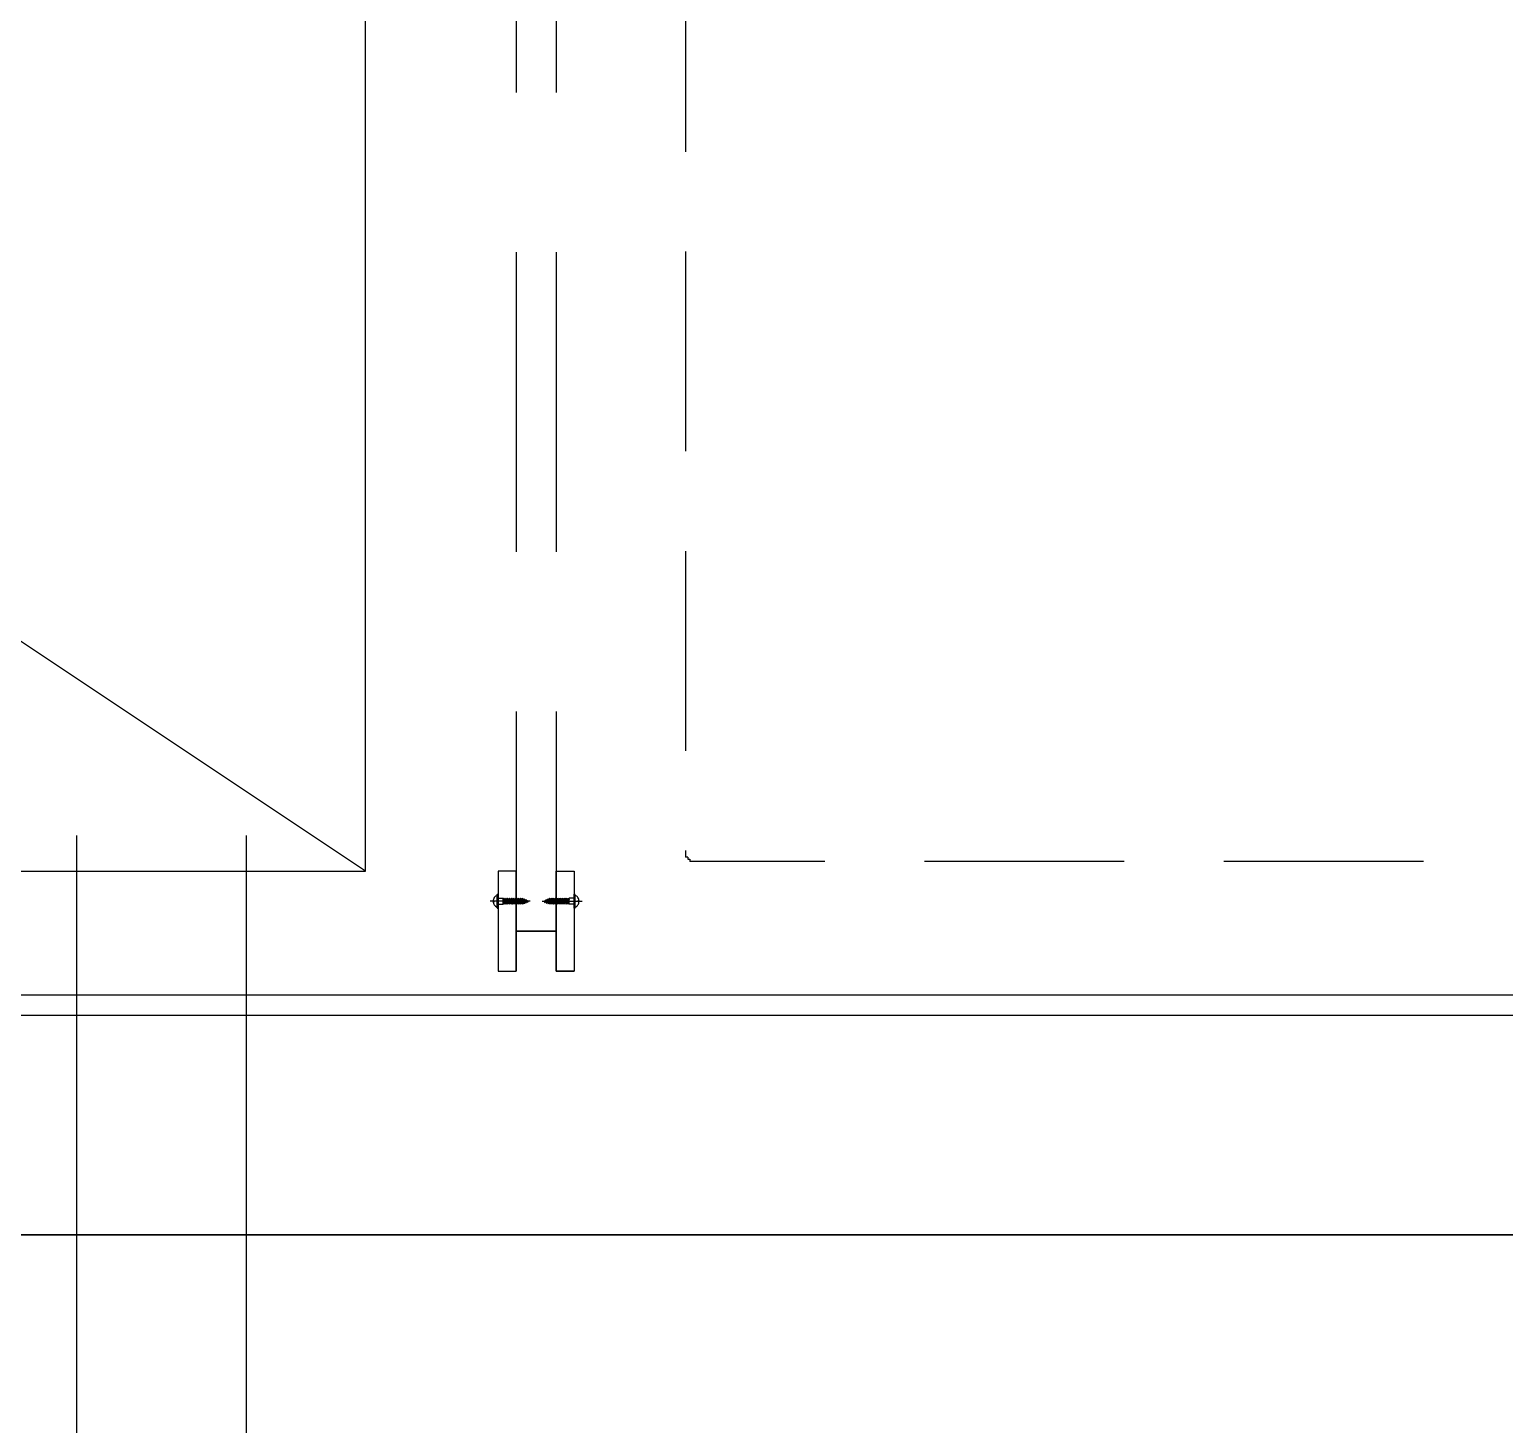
# Model space of a CAD drawing. Header units: millimetres. Extents: x 7086022 to 7120578, y 229555 to 276126.
# Drawn here: x 7109484 to 7110223, y 242780 to 243479 of the extents above; entities that cross this region are included whole.
import ezdxf
from ezdxf.xclip import XClip

# ---------------------------------------------------------------- set-up
doc = ezdxf.new("R2010")
doc.units = ezdxf.units.MM
doc.header["$LTSCALE"] = 100
doc.header["$XCLIPFRAME"] = 2
for name, pattern in [('U-84D-EX$0$( Hidden )', [0.375, 0.25, -0.125]), ('U-84D-EX$0$CEN', [62, 60, -1, 0, -1]), ('U-84D-EX$0$HID', [2.3, 1.5, -0.8]), ('U-84D-EX$0$xref-u70$0$( Hidden )', [0.375, 0.25, -0.125]), ('U-84D-EX$0$xref-u70$0$CENTER', [65, 60, -2, 1, -2])]:
    doc.linetypes.add(name, pattern=pattern)
for name, color, linetype in [('BP', 7, 'Continuous'), ('U-84D-EX$0$CEN', 1, 'U-84D-EX$0$CEN'), ('U-84D-EX$0$CON', 2, 'Continuous'), ('U-84D-EX$0$F-주방가구', 6, 'Continuous'), ('U-84D-EX$0$FUR_미설치가구', 8, 'U-84D-EX$0$HID'), ('U-84D-EX$0$S-ELE', 4, 'Continuous')]:
    doc.layers.add(name, color=color, linetype=linetype)
doc.layers.add('U-84D-EX$0$MC', color=152, linetype='Continuous', plot=False)

# ---------------------------------------------------------------- blocks, each defined once
blk = doc.blocks.new('U-84D-EX$0$xref-u70$0$A$C630D2F6F')
at = {"layer": 'U-84D-EX$0$FUR_미설치가구', "color": 8, "linetype": 'U-84D-EX$0$xref-u70$0$CENTER', "ltscale": 10}
blk.add_line((0, 700), (1050, 0), dxfattribs=at)
at = {"layer": 'U-84D-EX$0$FUR_미설치가구', "color": 8, "linetype": 'U-84D-EX$0$xref-u70$0$( Hidden )', "ltscale": 20}
blk.add_lwpolyline([(0, 0), (1050, 0), (1050, 700), (0, 700)], close=True, dxfattribs=at)
blk = doc.blocks.new('U-84D-EX$0$냉장고장_13')
at = {"layer": 'U-84D-EX$0$FUR_미설치가구', "linetype": 'U-84D-EX$0$HID'}
for p, q in [((-785, -1607.01), (-785, -1587)), ((-788.5, -1590.7), (-788.5, -1591)), ((-788.5, -1591), (-781.5, -1591)), ((-788.3, -1590.5), (-781.7, -1590.5)), ((-786.5, -1591), (-786.5, -1593.48)), ((-784.97, -1593.48), (-786.5, -1593.96)), ((-786.5, -1593.48), (-783.5, -1593.48)), ((-786.5, -1593.96), (-786, -1593.52)), ((-783.5, -1593.76), (-786.5, -1594.72)), ((-786, -1594.12), (-786.5, -1593.96)), ((-786.5, -1594.72), (-786, -1594.28)), ((-786, -1594.87), (-786.5, -1594.72)), ((-783.5, -1594.74), (-786.5, -1595.7)), ((-786.5, -1595.7), (-786, -1595.25)), ((-783.5, -1595.67), (-786.5, -1596.63)), ((-786, -1595.85), (-786.5, -1595.7)), ((-784, -1593.48), (-786, -1594.12)), ((-786, -1593.48), (-786, -1593.52)), ((-784, -1593.64), (-786, -1594.28)), ((-786, -1594.12), (-786, -1594.28)), ((-784, -1594.24), (-786, -1594.87)), ((-784, -1594.61), (-786, -1595.25)), ((-786, -1594.87), (-786, -1595.25)), ((-784, -1595.21), (-786, -1595.85)), ((-784, -1595.54), (-786, -1596.18)), ((-785.18, -1588.5), (-785.18, -1589.17)), ((-785.18, -1589.17), (-784.82, -1589.17)), ((-784.82, -1588.5), (-784.82, -1589.17)), ((-784, -1593.48), (-784, -1593.64)), ((-783.5, -1593.76), (-784, -1593.64)), ((-784, -1594.24), (-783.5, -1593.76)), ((-784, -1594.24), (-784, -1594.61)), ((-783.5, -1594.74), (-784, -1594.61)), ((-784, -1595.21), (-783.5, -1594.74)), ((-784, -1595.21), (-784, -1595.54)), ((-783.5, -1595.67), (-784, -1595.54)), ((-784, -1596.14), (-783.5, -1595.67)), ((-783.5, -1591), (-783.5, -1593.48)), ((-781.5, -1590.7), (-781.5, -1591)), ((-800, -1600), (-800, -1620)), ((-800, -1620), (-800, -1600)), ((-786.5, -1596.63), (-786, -1596.18)), ((-783.5, -1596.62), (-786.5, -1597.58)), ((-786, -1596.78), (-786.5, -1596.63)), ((-786.5, -1597.58), (-786, -1597.13)), ((-786, -1597.73), (-786.5, -1597.58)), ((-783.5, -1597.6), (-786.5, -1598.56)), ((-786.5, -1598.56), (-786, -1598.11)), ((-783.5, -1598.53), (-786.5, -1599.49)), ((-786, -1598.71), (-786.5, -1598.56)), ((-786.5, -1599.49), (-786, -1599.04)), ((-783.5, -1599.46), (-786.5, -1600.42)), ((-786, -1599.64), (-786.5, -1599.49)), ((-786.5, -1600.42), (-786, -1599.97)), ((-783.5, -1600.33), (-786.5, -1601.28)), ((-786, -1600.57), (-786.5, -1600.42)), ((-786.5, -1601.28), (-786, -1600.84)), ((-783.5, -1601.24), (-786.5, -1602.19)), ((-786, -1601.44), (-786.5, -1601.28)), ((-786.5, -1602.19), (-786, -1601.75)), ((-783.5, -1602.15), (-786.5, -1603.1)), ((-786, -1602.35), (-786.5, -1602.19)), ((-786.5, -1603.1), (-786, -1602.66)), ((-783.5, -1603.06), (-786.27, -1604.01)), ((-786, -1595.85), (-786, -1596.18)), ((-784, -1596.14), (-786, -1596.78)), ((-784, -1596.5), (-786, -1597.13)), ((-786, -1596.78), (-786, -1597.13)), ((-784, -1597.09), (-786, -1597.73)), ((-784, -1597.47), (-786, -1598.11)), ((-786, -1597.73), (-786, -1598.11)), ((-784, -1598.07), (-786, -1598.71)), ((-784, -1598.4), (-786, -1599.04)), ((-786, -1598.71), (-786, -1599.04)), ((-784, -1599), (-786, -1599.64)), ((-784, -1599.33), (-786, -1599.97)), ((-786, -1599.64), (-786, -1599.97)), ((-784, -1599.93), (-786, -1600.57)), ((-784, -1600.2), (-786, -1600.84)), ((-786, -1600.57), (-786, -1600.84)), ((-784, -1600.8), (-786, -1601.44)), ((-784, -1601.11), (-786, -1601.75)), ((-786, -1601.44), (-786, -1601.75)), ((-784, -1601.71), (-786, -1602.35)), ((-784, -1602.02), (-786, -1602.66)), ((-786, -1602.35), (-786, -1602.66)), ((-784, -1602.62), (-786, -1603.26)), ((-784, -1602.93), (-786, -1603.57)), ((-784, -1596.14), (-784, -1596.5)), ((-783.5, -1596.62), (-784, -1596.5)), ((-784, -1597.09), (-783.5, -1596.62)), ((-784, -1597.09), (-784, -1597.47)), ((-783.5, -1597.6), (-784, -1597.47)), ((-784, -1598.07), (-783.5, -1597.6)), ((-784, -1598.07), (-784, -1598.4)), ((-783.5, -1598.53), (-784, -1598.4)), ((-784, -1599), (-783.5, -1598.53)), ((-784, -1599), (-784, -1599.33)), ((-783.5, -1599.46), (-784, -1599.33)), ((-784, -1599.93), (-783.5, -1599.46)), ((-784, -1599.93), (-784, -1600.2)), ((-783.5, -1600.33), (-784, -1600.2)), ((-784, -1600.8), (-783.5, -1600.33)), ((-784, -1600.8), (-784, -1601.11)), ((-783.5, -1601.24), (-784, -1601.11)), ((-784, -1601.71), (-783.5, -1601.24)), ((-784, -1601.71), (-784, -1602.02)), ((-783.5, -1602.15), (-784, -1602.02)), ((-784, -1602.62), (-783.5, -1602.15)), ((-784, -1602.62), (-784, -1602.93)), ((-783.5, -1603.06), (-784, -1602.93)), ((-784, -1603.53), (-783.5, -1603.06)), ((-786, -1603.26), (-786.5, -1603.1)), ((-786.27, -1604.01), (-786, -1603.57)), ((-785.77, -1604.16), (-786.27, -1604.01)), ((-786, -1603.26), (-786, -1603.57)), ((-783.85, -1603.94), (-785.9, -1604.9)), ((-785.9, -1604.9), (-785.65, -1604.45)), ((-785.4, -1605.05), (-785.9, -1604.9)), ((-784, -1603.53), (-785.77, -1604.16)), ((-785.64, -1604.45), (-785.76, -1604.16)), ((-784.12, -1603.82), (-785.65, -1604.45)), ((-784.14, -1604.78), (-785.56, -1605.73)), ((-785.56, -1605.73), (-785.27, -1605.29)), ((-785.06, -1605.89), (-785.56, -1605.73)), ((-784.35, -1604.41), (-785.4, -1605.05)), ((-785.28, -1605.31), (-785.39, -1605.05)), ((-784.45, -1604.65), (-785.27, -1605.29)), ((-784.52, -1605.25), (-785.06, -1605.89)), ((-785, -1606), (-785.05, -1605.88)), ((-785, -1606), (-784.86, -1605.65)), ((-784.52, -1605.25), (-784.14, -1604.78)), ((-784.45, -1604.65), (-784.36, -1604.42)), ((-784.14, -1604.78), (-784.45, -1604.65)), ((-784.35, -1604.41), (-783.85, -1603.94)), ((-784.12, -1603.82), (-784, -1603.53)), ((-783.85, -1603.94), (-784.12, -1603.82)), ((-784, -1603.23), (-784, -1603.53)), ((-786, -1616.74), (-786.5, -1616.9)), ((-786.5, -1616.9), (-786, -1617.34)), ((-783.5, -1617.85), (-786.5, -1616.9)), ((-786, -1617.65), (-786.5, -1617.81)), ((-786.5, -1617.81), (-786, -1618.25)), ((-783.5, -1618.76), (-786.5, -1617.81)), ((-785.77, -1615.84), (-786.27, -1615.99)), ((-786.27, -1615.99), (-786, -1616.43)), ((-783.5, -1616.94), (-786.27, -1615.99)), ((-784, -1617.07), (-786, -1616.43)), ((-786, -1616.74), (-786, -1616.43)), ((-784, -1617.38), (-786, -1616.74)), ((-784, -1617.98), (-786, -1617.34)), ((-786, -1617.65), (-786, -1617.34)), ((-784, -1618.29), (-786, -1617.65)), ((-785.4, -1614.95), (-785.9, -1615.1)), ((-785.9, -1615.1), (-785.65, -1615.55)), ((-783.85, -1616.06), (-785.9, -1615.1)), ((-784, -1616.47), (-785.77, -1615.84)), ((-785.64, -1615.55), (-785.76, -1615.84)), ((-784.12, -1616.18), (-785.65, -1615.55)), ((-785.06, -1614.11), (-785.56, -1614.27)), ((-785.56, -1614.27), (-785.27, -1614.71)), ((-784.14, -1615.22), (-785.56, -1614.27)), ((-784.35, -1615.59), (-785.4, -1614.95)), ((-785.28, -1614.69), (-785.39, -1614.95)), ((-784.45, -1615.35), (-785.27, -1614.71)), ((-784.52, -1614.75), (-785.06, -1614.11)), ((-785, -1614), (-785.05, -1614.12)), ((-785, -1612.99), (-785, -1633)), ((-785, -1614), (-784.86, -1614.35)), ((-784.52, -1614.75), (-784.14, -1615.22)), ((-784.14, -1615.22), (-784.45, -1615.35)), ((-784.45, -1615.35), (-784.36, -1615.58)), ((-784.35, -1615.59), (-783.85, -1616.06)), ((-783.85, -1616.06), (-784.12, -1616.18)), ((-784.12, -1616.18), (-784, -1616.47)), ((-784, -1616.77), (-784, -1616.47)), ((-784, -1616.47), (-783.5, -1616.94)), ((-783.5, -1616.94), (-784, -1617.07)), ((-784, -1617.38), (-784, -1617.07)), ((-784, -1617.38), (-783.5, -1617.85)), ((-783.5, -1617.85), (-784, -1617.98)), ((-820, -1620), (-820, -1629)), ((-786, -1618.56), (-786.5, -1618.72)), ((-786.5, -1618.72), (-786, -1619.16)), ((-783.5, -1619.67), (-786.5, -1618.72)), ((-786, -1619.43), (-786.5, -1619.58)), ((-786.5, -1619.58), (-786, -1620.03)), ((-783.5, -1620.54), (-786.5, -1619.58)), ((-786, -1620.36), (-786.5, -1620.51)), ((-786.5, -1620.51), (-786, -1620.96)), ((-783.5, -1621.47), (-786.5, -1620.51)), ((-786, -1621.29), (-786.5, -1621.44)), ((-786.5, -1621.44), (-786, -1621.89)), ((-783.5, -1622.4), (-786.5, -1621.44)), ((-786, -1622.27), (-786.5, -1622.42)), ((-786.5, -1622.42), (-786, -1622.87)), ((-783.5, -1623.38), (-786.5, -1622.42)), ((-786, -1623.22), (-786.5, -1623.37)), ((-786.5, -1623.37), (-786, -1623.82)), ((-783.5, -1624.33), (-786.5, -1623.37)), ((-786, -1624.15), (-786.5, -1624.3)), ((-786.5, -1624.3), (-786, -1624.75)), ((-783.5, -1625.26), (-786.5, -1624.3)), ((-786, -1625.13), (-786.5, -1625.28)), ((-784, -1618.89), (-786, -1618.25)), ((-786, -1618.56), (-786, -1618.25)), ((-784, -1619.2), (-786, -1618.56)), ((-784, -1619.8), (-786, -1619.16)), ((-786, -1619.43), (-786, -1619.16)), ((-784, -1620.07), (-786, -1619.43)), ((-786, -1620.36), (-786, -1620.03)), ((-784, -1620.67), (-786, -1620.03)), ((-784, -1621), (-786, -1620.36)), ((-786, -1621.29), (-786, -1620.96)), ((-784, -1621.6), (-786, -1620.96)), ((-784, -1621.93), (-786, -1621.29)), ((-786, -1622.27), (-786, -1621.89)), ((-784, -1622.53), (-786, -1621.89)), ((-784, -1622.91), (-786, -1622.27)), ((-786, -1623.22), (-786, -1622.87)), ((-784, -1623.5), (-786, -1622.87)), ((-784, -1623.86), (-786, -1623.22)), ((-786, -1624.15), (-786, -1623.82)), ((-784, -1624.46), (-786, -1623.82)), ((-784, -1624.79), (-786, -1624.15)), ((-784, -1625.39), (-786, -1624.75)), ((-786, -1625.13), (-786, -1624.75)), ((-784, -1625.76), (-786, -1625.13)), ((-784, -1618.29), (-784, -1617.98)), ((-784, -1618.29), (-783.5, -1618.76)), ((-783.5, -1618.76), (-784, -1618.89)), ((-784, -1619.2), (-784, -1618.89)), ((-784, -1619.2), (-783.5, -1619.67)), ((-783.5, -1619.67), (-784, -1619.8)), ((-784, -1620.07), (-784, -1619.8)), ((-784, -1620.07), (-783.5, -1620.54)), ((-783.5, -1620.54), (-784, -1620.67)), ((-784, -1621), (-784, -1620.67)), ((-784, -1621), (-783.5, -1621.47)), ((-783.5, -1621.47), (-784, -1621.6)), ((-784, -1621.93), (-784, -1621.6)), ((-784, -1621.93), (-783.5, -1622.4)), ((-783.5, -1622.4), (-784, -1622.53)), ((-784, -1622.91), (-784, -1622.53)), ((-784, -1622.91), (-783.5, -1623.38)), ((-783.5, -1623.38), (-784, -1623.5)), ((-784, -1623.86), (-784, -1623.5)), ((-784, -1623.86), (-783.5, -1624.33)), ((-783.5, -1624.33), (-784, -1624.46)), ((-784, -1624.79), (-784, -1624.46)), ((-784, -1624.79), (-783.5, -1625.26)), ((-788.5, -1629.3), (-788.5, -1629)), ((-788.5, -1629), (-781.5, -1629)), ((-788.3, -1629.5), (-781.7, -1629.5)), ((-786.5, -1625.28), (-786, -1625.72)), ((-783.5, -1626.24), (-786.5, -1625.28)), ((-786, -1625.88), (-786.5, -1626.04)), ((-784.97, -1626.52), (-786.5, -1626.04)), ((-786.5, -1626.04), (-786, -1626.48)), ((-786.5, -1626.52), (-783.5, -1626.52)), ((-786.5, -1629), (-786.5, -1626.52)), ((-786, -1625.88), (-786, -1625.72)), ((-784, -1626.36), (-786, -1625.72)), ((-784, -1626.52), (-786, -1625.88)), ((-786, -1626.52), (-786, -1626.48)), ((-785.18, -1630.83), (-784.82, -1630.83)), ((-785.18, -1631.5), (-785.18, -1630.83)), ((-784.82, -1631.5), (-784.82, -1630.83)), ((-783.5, -1625.26), (-784, -1625.39)), ((-784, -1625.76), (-784, -1625.39)), ((-784, -1625.76), (-783.5, -1626.24)), ((-783.5, -1626.24), (-784, -1626.36)), ((-784, -1626.52), (-784, -1626.36)), ((-783.5, -1629), (-783.5, -1626.52)), ((-781.5, -1629.3), (-781.5, -1629))]:
    blk.add_line(p, q, dxfattribs=at)
for points in [[(-770, -1600), (-770, -1591), (-820, -1591), (-820, -1600)], [(-770, -1620), (-770, -1629), (-820, -1629), (-820, -1620)]]:
    blk.add_lwpolyline(points, close=True, dxfattribs=at)
at = {"layer": 'U-84D-EX$0$FUR_미설치가구', "linetype": 'U-84D-EX$0$HID', "elevation": 0}
for points in [[(0, -1600), (-820, -1600)], [(0, -1620), (-820, -1620)]]:
    blk.add_lwpolyline(points, dxfattribs=at)
at = {"layer": 'U-84D-EX$0$FUR_미설치가구', "linetype": 'U-84D-EX$0$HID'}
for centre, radius, start, end in [((-788.3, -1590.7), 0.2, 90, 180), ((-785, -1591.75), 3.25, 22.61986, 157.38014), ((-781.7, -1590.7), 0.2, 0, 90), ((-788.3, -1629.3), 0.2, 180, 270), ((-785, -1628.25), 3.25, 202.61986, 337.38014), ((-781.7, -1629.3), 0.2, 270, 0)]:
    blk.add_arc(centre, radius, start, end, dxfattribs=at)
at = {"layer": 'U-84D-EX$0$FUR_미설치가구', "linetype": 'U-84D-EX$0$HID', "rotation": 90}
blk.add_blockref('U-84D-EX$0$xref-u70$0$A$C630D2F6F', (-70, -1524.49), dxfattribs=at)
blk = doc.blocks.new('U-84D-EX$0$냉장고_1')
at = {"layer": 'U-84D-EX$0$F-주방가구', "color": 8, "linetype": 'U-84D-EX$0$( Hidden )', "ltscale": 4}
for p, q in [((0, 0), (0, -517.5)), ((-755.5, -519.7), (-2.2, -519.7)), ((-2.2, -518.5), (-2.2, -519.7)), ((-2.2, -518.5), (-1.2, -518.5)), ((-1.2, -517.5), (0, -517.5)), ((-1.2, -518.5), (-1.2, -517.5))]:
    blk.add_line(p, q, dxfattribs=at)
blk = doc.blocks.new('U-84D-EX$0$S-CEN')
at = {"layer": 'U-84D-EX$0$S-ELE', "color": 8, "linetype": 'U-84D-EX$0$CEN'}
for p, q in [((-11135, 8464.53), (-11135, -500)), ((-11900, 7070), (-10935, 7070))]:
    blk.add_line(p, q, dxfattribs=at)
blk = doc.blocks.new('U-84D-EX', base_point=(0, 0))
at = {"layer": 'U-84D-EX$0$CEN'}
for p, q in [((-4520, -10965), (-4520, -2000.47)), ((-5285, -3395), (-4320, -3395))]:
    blk.add_line(p, q, dxfattribs=at)
at = {"layer": 'U-84D-EX$0$CON'}
blk.add_lwpolyline([(-4630, -5025), (-4630, -2670), (-4410, -2670), (-4410, -5025)], dxfattribs=at)
at = {"layer": 'U-84D-EX$0$MC'}
for p, q in [((-4400, -10965), (-4400, -2000.47)), ((-5285, -3480), (-4320, -3480))]:
    blk.add_line(p, q, dxfattribs=at)
at = {"layer": 'U-84D-EX$0$FUR_미설치가구', "linetype": 'U-84D-EX$0$HID'}
blk.add_blockref('U-84D-EX$0$냉장고장_13', (-3568, -2015), dxfattribs=at)
at = {"layer": 'U-84D-EX$0$FUR_미설치가구', "linetype": 'U-84D-EX$0$HID', "rotation": 180}
blk.add_blockref('U-84D-EX$0$냉장고_1', (-4333.1, -4219.51), dxfattribs=at)
at = {"layer": 'U-84D-EX$0$S-ELE'}
blk.add_blockref('U-84D-EX$0$S-CEN', (6615, -10465), dxfattribs=at)

msp = doc.modelspace()

# ---------------------------------------------------------------- block references
at = {"layer": 'BP'}
ref = msp.add_blockref('U-84D-EX', (7106113.06, 247394.92), dxfattribs=dict(at, rotation=90))
XClip(ref).set_block_clipping_path([(324.9999999999, 0), (324.9999999967, -2999.9999999991), (2544.9999999997, -2999.9999999991), (2544.9999999997, -1934.9999999991), (6614.9999999999, -1934.9999999991), (6614.9999999999, -10964.9999999991), (-9540.0000000001, -10964.9999999991), (-9540.0000000001, -17.3253110833)])

doc.saveas('drawing.dxf')
